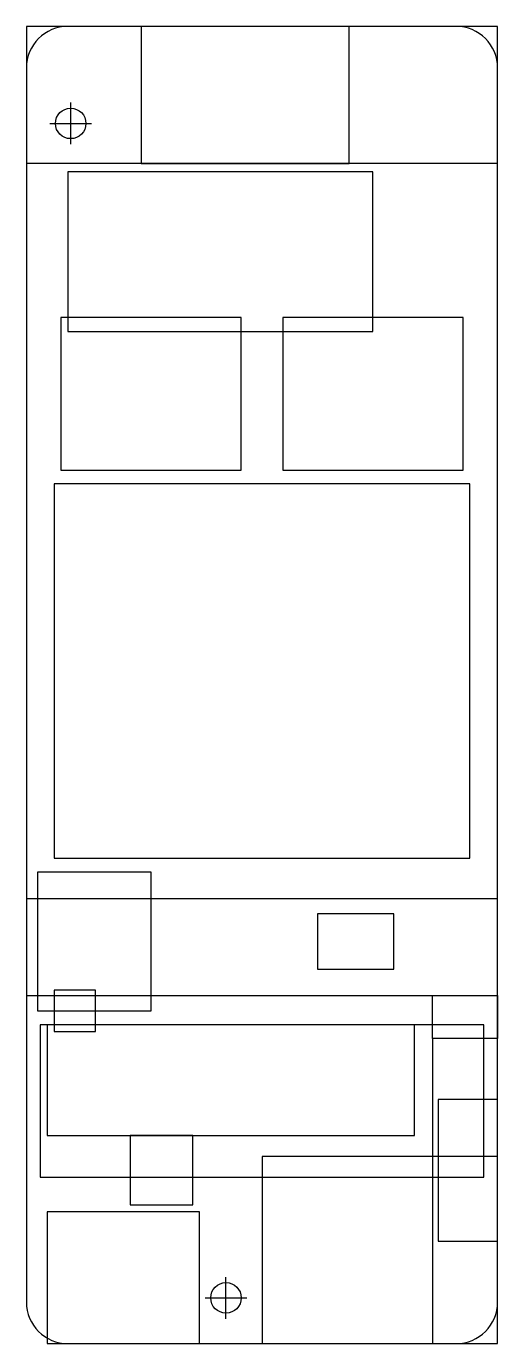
# Model space of a CAD drawing. Header units: millimetres. Extents: x 0 to 34, y 0 to 95.
import ezdxf

# ---------------------------------------------------------------- set-up
doc = ezdxf.new("R2010")
doc.units = ezdxf.units.MM
for name, color, linetype in [('BOARD_OUTLINE_REFERENCIA', 8, 'CONTINUOUS'), ('CONFLITO_CELULA_NA_ANTENA_DO_MODULO', 1, 'CONTINUOUS'), ('CONFLITO_DISPLAY_SOBRE_ANTENA_GNSS', 1, 'CONTINUOUS'), ('FURO_M2_CENTRO', 5, 'CONTINUOUS'), ('FURO_M2_D2-2_CONFERIR', 5, 'CONTINUOUS'), ('KEEPOUT_ANTENA_GNSS', 1, 'CONTINUOUS'), ('KEEPOUT_ANTENA_MODULO', 1, 'CONTINUOUS'), ('RECORTE_ANTENA_MODULO', 2, 'CONTINUOUS'), ('SOMBRA_BATERIA_MAX_1-2MM', 4, 'CONTINUOUS'), ('SOMBRA_DISPLAY_JDI_MAX_3-0MM', 4, 'CONTINUOUS'), ('ZONA_BAROMETRO_BMP585', 3, 'CONTINUOUS'), ('ZONA_BOTOES', 3, 'CONTINUOUS'), ('ZONA_BUZZER', 3, 'CONTINUOUS'), ('ZONA_ENERGIA', 3, 'CONTINUOUS'), ('ZONA_FLASH_MX25R6435F', 3, 'CONTINUOUS'), ('ZONA_FPC_DISPLAY_J401', 3, 'CONTINUOUS'), ('ZONA_GNSS_MAX-F10S', 3, 'CONTINUOUS'), ('ZONA_IMU_MAGNETOMETRO', 3, 'CONTINUOUS'), ('ZONA_LED_RGB', 3, 'CONTINUOUS'), ('ZONA_LUZ_AMBIENTE_OPT3001', 3, 'CONTINUOUS'), ('ZONA_MODULO_ME54BS13', 3, 'CONTINUOUS'), ('ZONA_USB_C', 3, 'CONTINUOUS')]:
    doc.layers.add(name, color=color, linetype=linetype)

msp = doc.modelspace()

# ---------------------------------------------------------------- linework, layer by layer
at = {"layer": 'BOARD_OUTLINE_REFERENCIA'}
for p, q in [((31, 95), (3, 95)), ((0, 92), (0, 3)), ((34, 3), (34, 92)), ((3, 0), (31, 0))]:
    msp.add_line(p, q, dxfattribs=at)
for centre, start, end in [((3, 92), 90, 180), ((31, 92), 0, 90), ((3, 3), 180, 270), ((31, 3), 270, 360)]:
    msp.add_arc(centre, 3, start, end, dxfattribs=at)
at = {"layer": 'CONFLITO_CELULA_NA_ANTENA_DO_MODULO'}
for p, q in [((29.3, 25.1), (34, 25.1)), ((29.3, 22), (29.3, 25.1)), ((34, 25.1), (34, 22)), ((34, 22), (29.3, 22))]:
    msp.add_line(p, q, dxfattribs=at)
at = {"layer": 'CONFLITO_DISPLAY_SOBRE_ANTENA_GNSS'}
for p, q in [((23.29, 95), (8.29, 95)), ((8.29, 95), (8.29, 85.12)), ((23.29, 85.12), (23.29, 95)), ((8.29, 85.12), (23.29, 85.12))]:
    msp.add_line(p, q, dxfattribs=at)
at = {"layer": 'FURO_M2_CENTRO'}
for p, q in [((3.2, 86.5), (3.2, 89.5)), ((1.7, 88), (4.7, 88)), ((14.4, 1.8), (14.4, 4.8)), ((12.9, 3.3), (15.9, 3.3))]:
    msp.add_line(p, q, dxfattribs=at)
at = {"layer": 'FURO_M2_D2-2_CONFERIR'}
for centre in [(3.2, 88), (14.4, 3.3)]:
    msp.add_circle(centre, 1.1, dxfattribs=at)
at = {"layer": 'KEEPOUT_ANTENA_GNSS'}
for p, q in [((23.29, 95), (8.29, 95)), ((8.29, 95), (8.29, 85.12)), ((23.29, 85.12), (23.29, 95)), ((8.29, 85.12), (23.29, 85.12))]:
    msp.add_line(p, q, dxfattribs=at)
at = {"layer": 'KEEPOUT_ANTENA_MODULO'}
for p, q in [((34, 22), (29.3, 22)), ((29.3, 22), (29.3, 0)), ((34, 0), (34, 22)), ((29.3, 0), (34, 0))]:
    msp.add_line(p, q, dxfattribs=at)
at = {"layer": 'RECORTE_ANTENA_MODULO'}
for p, q in [((34, 17.6), (29.7, 17.6)), ((29.7, 17.6), (29.7, 7.4)), ((34, 7.4), (34, 17.6)), ((29.7, 7.4), (34, 7.4))]:
    msp.add_line(p, q, dxfattribs=at)
at = {"layer": 'SOMBRA_BATERIA_MAX_1-2MM'}
for p, q in [((34, 85.1), (0, 85.1)), ((0, 85.1), (0, 25.1)), ((34, 25.1), (34, 85.1)), ((0, 25.1), (34, 25.1))]:
    msp.add_line(p, q, dxfattribs=at)
at = {"layer": 'SOMBRA_DISPLAY_JDI_MAX_3-0MM'}
for p, q in [((34, 95), (0, 95)), ((0, 95), (0, 32.1)), ((34, 32.1), (34, 95)), ((0, 32.1), (34, 32.1))]:
    msp.add_line(p, q, dxfattribs=at)
at = {"layer": 'ZONA_BAROMETRO_BMP585'}
for p, q in [((12, 15), (7.5, 15)), ((7.5, 15), (7.5, 10)), ((12, 10), (12, 15)), ((7.5, 10), (12, 10))]:
    msp.add_line(p, q, dxfattribs=at)
at = {"layer": 'ZONA_BOTOES'}
for p, q in [((28, 23), (1.5, 23)), ((1.5, 23), (1.5, 15)), ((28, 15), (28, 23)), ((1.5, 15), (28, 15))]:
    msp.add_line(p, q, dxfattribs=at)
at = {"layer": 'ZONA_BUZZER'}
for p, q in [((33, 23), (1, 23)), ((1, 23), (1, 12)), ((33, 12), (33, 23)), ((1, 12), (33, 12))]:
    msp.add_line(p, q, dxfattribs=at)
at = {"layer": 'ZONA_ENERGIA'}
for p, q in [((32, 62), (2, 62)), ((2, 62), (2, 35)), ((32, 35), (32, 62)), ((2, 35), (32, 35))]:
    msp.add_line(p, q, dxfattribs=at)
at = {"layer": 'ZONA_FLASH_MX25R6435F'}
for p, q in [((15.5, 74), (2.5, 74)), ((2.5, 74), (2.5, 63)), ((15.5, 63), (15.5, 74)), ((2.5, 63), (15.5, 63))]:
    msp.add_line(p, q, dxfattribs=at)
at = {"layer": 'ZONA_FPC_DISPLAY_J401'}
for p, q in [((9, 34), (0.8, 34)), ((0.8, 34), (0.8, 24)), ((9, 24), (9, 34)), ((0.8, 24), (9, 24))]:
    msp.add_line(p, q, dxfattribs=at)
at = {"layer": 'ZONA_GNSS_MAX-F10S'}
for p, q in [((25, 84.5), (3, 84.5)), ((3, 84.5), (3, 73)), ((25, 73), (25, 84.5)), ((3, 73), (25, 73))]:
    msp.add_line(p, q, dxfattribs=at)
at = {"layer": 'ZONA_IMU_MAGNETOMETRO'}
for p, q in [((31.5, 74), (18.5, 74)), ((18.5, 74), (18.5, 63)), ((31.5, 63), (31.5, 74)), ((18.5, 63), (31.5, 63))]:
    msp.add_line(p, q, dxfattribs=at)
at = {"layer": 'ZONA_LED_RGB'}
for p, q in [((26.5, 31), (21, 31)), ((21, 31), (21, 27)), ((26.5, 27), (26.5, 31)), ((21, 27), (26.5, 27))]:
    msp.add_line(p, q, dxfattribs=at)
at = {"layer": 'ZONA_LUZ_AMBIENTE_OPT3001'}
for p, q in [((5, 25.5), (2, 25.5)), ((2, 25.5), (2, 22.5)), ((5, 22.5), (5, 25.5)), ((2, 22.5), (5, 22.5))]:
    msp.add_line(p, q, dxfattribs=at)
at = {"layer": 'ZONA_MODULO_ME54BS13'}
for p, q in [((34, 13.5), (17, 13.5)), ((17, 13.5), (17, 0)), ((34, 0), (34, 13.5)), ((17, 0), (34, 0))]:
    msp.add_line(p, q, dxfattribs=at)
at = {"layer": 'ZONA_USB_C'}
for p, q in [((12.5, 9.5), (1.5, 9.5)), ((1.5, 9.5), (1.5, 0)), ((12.5, 0), (12.5, 9.5)), ((1.5, 0), (12.5, 0))]:
    msp.add_line(p, q, dxfattribs=at)

doc.saveas('drawing.dxf')
